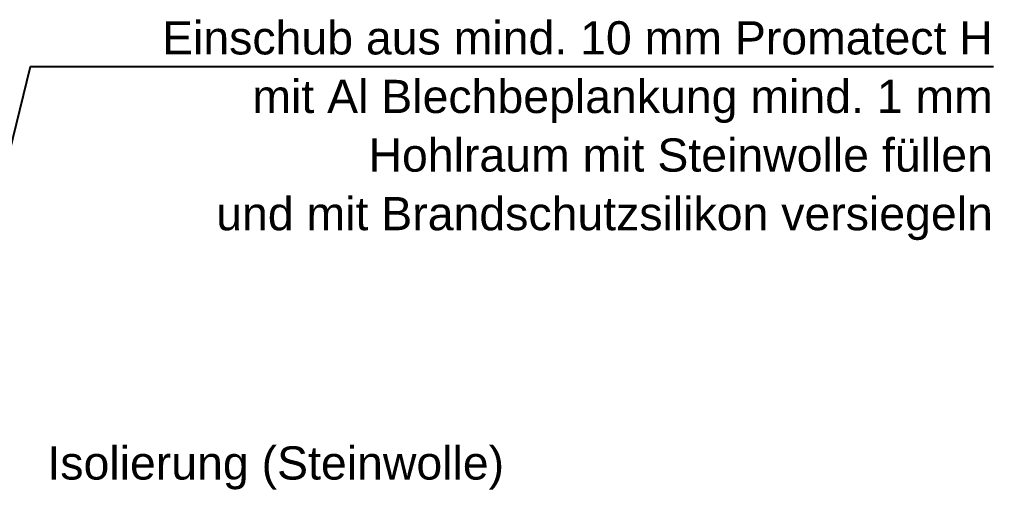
# Model space of a CAD drawing. Extents: x 13 to 201, y 43 to 254.
# Drawn here: x 46.68 to 96.5, y 229.49 to 253.61 of the extents above; entities that cross this region are included whole.
import ezdxf
from ezdxf.enums import TextEntityAlignment as Align

# ---------------------------------------------------------------- set-up
doc = ezdxf.new("R2010")
doc.units = 0
doc.header["$LTSCALE"] = 6
doc.layers.add('PNR', color=7, linetype='CONTINUOUS')
doc.styles.add('SWISSL', font='swissl.ttf')

msp = doc.modelspace()

# ---------------------------------------------------------------- linework, layer by layer
at = {"layer": 'PNR', "color": 3}
msp.add_lwpolyline([(39.83368867138233, 220.946398955854), (47.23490637173319, 251.205871691037), (96.5, 251.205871691037)], dxfattribs=at)

# ---------------------------------------------------------------- texts
at = {"layer": 'PNR', "color": 10, "style": 'SWISSL'}
for s, p in [('Einschub aus mind. 10 mm Promatect H', (96.46625566849559, 251.8163669513282)), ('mit Al Blechbeplankung mind. 1 mm', (96.46625566849559, 248.8163669513282)), ('Hohlraum mit Steinwolle füllen', (96.46625566849559, 245.8163669513282)), ('und mit Brandschutzsilikon versiegeln', (96.46625566849559, 242.8163669513282)), ('Isolierung (Steinwolle)', (71.46625566849559, 230.0524174856599))]:
    msp.add_text(s, height=1.7, dxfattribs=at).set_placement(p, align=Align.RIGHT)

doc.saveas('drawing.dxf')
